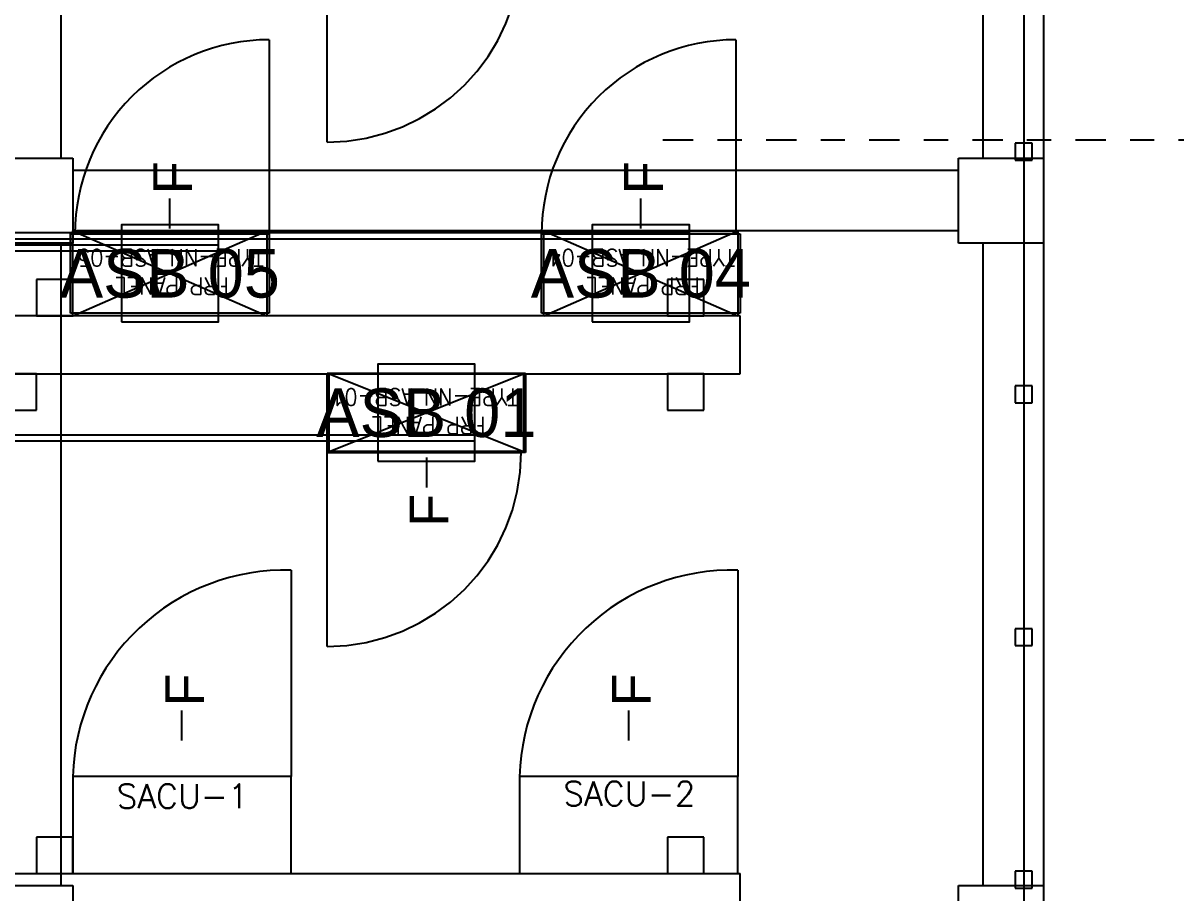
# Model space of a CAD drawing. Header units: metres. Extents: x 530797 to 531186, y 2675944 to 2676144.
# Drawn here: x 531146.39 to 531151.142, y 2676011.573 to 2676015.161 of the extents above; entities that cross this region are included whole.
import ezdxf
from ezdxf.enums import TextEntityAlignment as Align

# ---------------------------------------------------------------- set-up
doc = ezdxf.new("R2010")
doc.units = ezdxf.units.M
for name, pattern in [('CENTER', [2, 1.25, -0.25, 0.25, -0.25]), ('DASHED', [0.75, 0.5, -0.25]), ('HIDDEN', [0.375, 0.25, -0.125]), ('PHANTOM', [63.5, 31.75, -6.35, 6.35, -6.35, 6.35, -6.35])]:
    doc.linetypes.add(name, pattern=pattern)
for name, color, linetype in [('1', 5, 'Continuous'), ('IDT', 7, 'Continuous'), ('LT Cable(AG) INV to LT Panel BL-06', 2, 'Continuous')]:
    doc.layers.add(name, color=color, linetype=linetype)
doc.styles.add('Arial', font='arial.ttf')
doc.styles.add('RomanS', font='romans.shx')
doc.styles.get("Standard").update_dxf_attribs({"font": 'Adani Regular.ttf'})

# ---------------------------------------------------------------- blocks, each defined once
blk = doc.blocks.new('ASB')
at = {"layer": '1', "color": 5}
blk.add_lwpolyline([(-0.2, -0.2), (0.2, -0.2), (0.2, 0.2), (-0.2, 0.2)], close=True, dxfattribs=at)
at = {"layer": '1', "color": 7}
blk.add_attdef('ID', text='', height=0.2, dxfattribs=at).set_placement((0, 0), align=Align.MIDDLE_CENTER)
blk = doc.blocks.new('IDT')
at = {"layer": 'IDT', "color": 8, "linetype": 'PHANTOM', "ltscale": 0.25}
blk.add_line((25.6331, 9.1603), (25.6331, 16.0353), dxfattribs=at)
at = {"layer": 'IDT', "color": 8}
for p, q in [((25.552, 15.0601), (25.552, 15.4101)), ((25.902, 15.4101), (25.902, 15.0601)), ((29.552, 15.0601), (29.552, 15.4101)), ((25.5981, 15.0703), (25.5981, 15.0003)), ((25.6681, 15.0703), (25.5981, 15.0703)), ((25.6681, 15.0003), (25.6681, 15.0703)), ((25.902, 15.0601), (25.552, 15.0601)), ((25.552, 12.4101), (25.552, 15.0601)), ((25.802, 12.4101), (25.802, 15.0601)), ((29.902, 15.0601), (29.552, 15.0601)), ((29.602, 12.4101), (29.602, 15.0601)), ((25.5981, 15.0003), (25.6681, 15.0003)), ((32.6992, 15.0097), (26.802, 15.0097)), ((26.951, 15.0097), (26.951, 14.8597)), ((27.101, 15.0097), (26.951, 15.0097)), ((27.101, 14.8597), (27.101, 15.0097)), ((29.552, 15.0097), (29.552, 14.8597)), ((29.702, 15.0097), (29.552, 15.0097)), ((29.702, 14.8597), (29.702, 15.0097)), ((26.951, 14.8597), (27.101, 14.8597)), ((29.552, 14.8597), (29.702, 14.8597)), ((25.5981, 14.0703), (25.5981, 14.0003)), ((25.6681, 14.0703), (25.5981, 14.0703)), ((25.6681, 14.0003), (25.6681, 14.0703)), ((25.5981, 14.0003), (25.6681, 14.0003)), ((27.686, 13.2732), (28.504, 13.2732)), ((27.686, 12.9462), (27.686, 13.2732)), ((27.695, 12.9497), (27.695, 13.2697)), ((27.695, 13.2697), (28.495, 13.2697)), ((28.495, 13.2697), (27.695, 12.9497)), ((28.495, 12.9497), (27.695, 13.2697)), ((28.495, 13.2697), (28.495, 12.9497)), ((28.504, 13.2732), (28.504, 12.9462)), ((25.5981, 13.0685), (25.5981, 12.9985)), ((25.6681, 13.0685), (25.5981, 13.0685)), ((25.6681, 12.9985), (25.6681, 13.0685)), ((26.951, 13.0997), (26.951, 12.9497)), ((27.101, 13.0997), (26.951, 13.0997)), ((27.101, 12.9497), (27.101, 13.0997)), ((29.702, 13.0997), (29.702, 12.9497)), ((29.852, 13.0997), (29.702, 13.0997)), ((25.5981, 12.9985), (25.6681, 12.9985)), ((32.6992, 12.9497), (26.802, 12.9497)), ((26.951, 12.9497), (27.101, 12.9497)), ((28.504, 12.9462), (27.686, 12.9462)), ((28.495, 12.9497), (27.695, 12.9497)), ((29.702, 12.9497), (29.852, 12.9497)), ((26.802, 12.7097), (32.6992, 12.7097)), ((26.802, 12.6984), (27.62, 12.6984)), ((26.802, 12.3714), (26.802, 12.6984)), ((26.811, 12.3601), (26.811, 12.7097)), ((26.811, 12.7097), (27.611, 12.7097)), ((27.611, 12.7097), (26.811, 12.3601)), ((27.611, 12.3601), (26.811, 12.7097)), ((26.951, 12.7097), (26.951, 12.5597)), ((27.101, 12.7097), (26.951, 12.7097)), ((27.101, 12.5597), (27.101, 12.7097)), ((27.611, 12.7097), (27.611, 12.3601)), ((27.62, 12.6984), (27.62, 12.3714)), ((28.743, 12.6984), (29.561, 12.6984)), ((28.743, 12.3714), (28.743, 12.6984)), ((28.752, 12.3601), (28.752, 12.7097)), ((28.752, 12.7097), (29.552, 12.7097)), ((29.552, 12.7097), (28.752, 12.3601)), ((29.552, 12.3601), (28.752, 12.7097)), ((29.552, 12.7097), (29.552, 12.3601)), ((29.552, 12.7097), (29.552, 12.5597)), ((29.702, 12.7097), (29.552, 12.7097)), ((29.561, 12.6984), (29.561, 12.3714)), ((29.702, 12.5597), (29.702, 12.7097)), ((26.951, 12.5597), (27.101, 12.5597)), ((29.552, 12.5597), (29.702, 12.5597)), ((25.552, 12.0601), (25.552, 12.4101)), ((25.552, 12.4101), (25.902, 12.4101)), ((25.902, 12.4101), (25.902, 12.0601)), ((29.552, 12.0601), (29.552, 12.4101)), ((29.552, 12.4101), (29.902, 12.4101)), ((25.902, 12.3601), (29.552, 12.3601)), ((27.62, 12.3714), (26.802, 12.3714)), ((27.611, 12.3601), (26.811, 12.3601)), ((29.561, 12.3714), (28.743, 12.3714)), ((29.552, 12.3601), (28.752, 12.3601)), ((25.902, 12.1101), (29.552, 12.1101)), ((25.902, 12.0601), (25.552, 12.0601)), ((25.552, 9.4101), (25.552, 12.0601)), ((25.5981, 12.0685), (25.5981, 11.9985)), ((25.6681, 12.0685), (25.5981, 12.0685)), ((25.6681, 11.9985), (25.6681, 12.0685)), ((25.802, 9.4101), (25.802, 12.0601)), ((29.902, 12.0601), (29.552, 12.0601)), ((29.602, 9.4101), (29.602, 12.0601)), ((25.5981, 11.9985), (25.6681, 11.9985))]:
    blk.add_line(p, q, dxfattribs=at)
at = {"layer": 'IDT', "color": 8, "linetype": 'HIDDEN', "ltscale": 2.5}
for p, q in [((26.802, 15.2497), (26.802, 15.0097)), ((26.802, 12.9497), (26.802, 12.7097))]:
    blk.add_line(p, q, dxfattribs=at)
at = {"layer": 'IDT', "color": 7}
for p, q in [((27.711, 15.0097), (26.811, 15.0097)), ((26.811, 15.0097), (26.811, 14.6097)), ((27.711, 14.6097), (27.711, 15.0097)), ((29.552, 15.0097), (28.652, 15.0097)), ((28.652, 15.0097), (28.652, 14.6097)), ((29.552, 14.6097), (29.552, 15.0097)), ((26.811, 14.6097), (27.711, 14.6097)), ((28.652, 14.6097), (29.552, 14.6097)), ((27.261, 14.4621), (27.261, 14.4109)), ((29.102, 14.4621), (29.102, 14.4109)), ((27.261, 14.4109), (27.261, 14.3384)), ((29.102, 14.4109), (29.102, 14.3384)), ((28.095, 13.3458), (28.095, 13.4183)), ((28.095, 13.2947), (28.095, 13.3458)), ((27.686, 13.2732), (28.504, 13.2732)), ((27.686, 12.9462), (27.686, 13.2732)), ((28.504, 13.2732), (28.504, 12.9462)), ((28.504, 12.9462), (27.686, 12.9462)), ((26.802, 12.6984), (27.62, 12.6984)), ((26.802, 12.3714), (26.802, 12.6984)), ((27.62, 12.6984), (27.62, 12.3714)), ((28.743, 12.6984), (29.561, 12.6984)), ((28.743, 12.3714), (28.743, 12.6984)), ((29.561, 12.6984), (29.561, 12.3714)), ((27.62, 12.3714), (26.802, 12.3714)), ((29.561, 12.3714), (28.743, 12.3714)), ((27.211, 12.3497), (27.211, 12.2985)), ((29.152, 12.3497), (29.152, 12.2985)), ((27.211, 12.2985), (27.211, 12.226)), ((29.152, 12.2985), (29.152, 12.226))]:
    blk.add_line(p, q, dxfattribs=at)
at = {"layer": 'IDT', "color": 8, "linetype": 'DASHED', "ltscale": 5}
for p, q in [((26.811, 13.7589), (26.811, 14.6097)), ((26.811, 14.6097), (27.711, 14.6097)), ((28.652, 13.7589), (28.652, 14.6097)), ((28.652, 14.6097), (29.552, 14.6097)), ((28.504, 14.0732), (28.504, 13.2732)), ((28.4602, 13.2732), (27.704, 13.2732)), ((28.504, 13.2732), (28.4602, 13.2732)), ((26.82, 11.5714), (26.82, 12.3714)), ((26.82, 12.3714), (26.8639, 12.3714)), ((26.8639, 12.3714), (27.62, 12.3714)), ((28.743, 11.5714), (28.743, 12.3714)), ((28.743, 12.3714), (28.7869, 12.3714)), ((28.7869, 12.3714), (29.543, 12.3714)), ((28.504, 11.9932), (28.504, 11.1932))]:
    blk.add_line(p, q, dxfattribs=at)
at = {"layer": 'IDT', "color": 8, "linetype": 'CENTER', "ltscale": 0.1}
blk.add_line((12.5447, 11.9854), (27.1642, 11.9854), dxfattribs=at)
at = {"layer": 'IDT', "color": 8, "linetype": 'DASHED', "ltscale": 5}
for centre, radius, start, end in [((26.8361, 14.6339), 0.8753, 268.3615, 358.4192), ((28.6771, 14.6339), 0.8753, 268.3615, 358.4192), ((28.504, 13.2732), 0.8, 90, 180), ((26.82, 12.3714), 0.8, 270, 0), ((28.743, 12.3714), 0.8, 270, 0), ((28.504, 11.1932), 0.8, 90, 180)]:
    blk.add_arc(centre, radius, start, end, dxfattribs=at)
at = {"layer": 'IDT', "color": 7, "ltscale": 0.1, "style": 'RomanS'}
for s, p in [('SACU-2', (27.5305, 14.7306)), ('SACU-1', (29.3715, 14.7409))]:
    blk.add_text(s, height=0.1, rotation=180, dxfattribs=at).set_placement(p)
at = {"layer": 'IDT', "color": 7, "style": 'Arial'}
for p in [(27.1698, 14.3212), (29.0108, 14.3212), (28.0038, 13.5801), (27.1198, 12.2089), (29.0608, 12.2089)]:
    blk.add_text('F', height=0.16, rotation=270, dxfattribs=at).set_placement(p)
at = {"layer": 'IDT', "color": 7, "style": 'RomanS', "width": 0.9}
for s, p in [('FRP PANEL', (27.8518, 13.1269)), ('TYPE-NN ASB-01', (27.7167, 13.0102)), ('FRP PANEL', (26.9678, 12.5521)), ('FRP PANEL', (28.9088, 12.5521)), ('TYPE-NN ASB-04', (26.8222, 12.4354)), ('TYPE-NN ASB-05', (28.7647, 12.4354))]:
    blk.add_text(s, height=0.07, dxfattribs=at).set_placement(p)

msp = doc.modelspace()

# ---------------------------------------------------------------- linework, layer by layer
at = {"layer": 'LT Cable(AG) INV to LT Panel BL-06'}
for points in [[(531149.1363, 2676014.2698), (531143.2168, 2676014.2698, -0.116069), (531142.8154, 2676014.3642), (531141.3054, 2676015.1165, 0.042157), (531141.1545, 2676015.1292), (531135.1513, 2676015.1292, 0.414214), (531134.2513, 2676014.2292), (531134.2513, 2675995.1139, 0.021647), (531134.2547, 2675995.0361), (531134.2979, 2675994.5377, -0.021647), (531134.3013, 2675994.4598), (531134.3013, 2675987.33, -0.414214), (531133.4013, 2675986.43), (531058.8096, 2675986.43, -0.414214), (531057.9096, 2675987.33), (531057.9096, 2675987.7298)], [(531149.1363, 2676014.2948), (531143.22, 2676014.2948, -0.115997), (531142.8188, 2676014.3891), (531141.3076, 2676015.1415, 0.042157), (531141.1566, 2676015.1542), (531135.1263, 2676015.1542, 0.414214), (531134.2263, 2676014.2542), (531134.2263, 2675995.1128, 0.021647), (531134.2297, 2675995.035), (531134.2729, 2675994.5366, -0.021647), (531134.2763, 2675994.4588), (531134.2763, 2675987.355, -0.414214), (531133.3763, 2675986.455), (531123.5936, 2675986.455, -0.414214), (531122.6936, 2675987.355), (531122.6936, 2675987.7298)], [(531147.1953, 2676014.2198), (531143.2104, 2676014.2198, -0.116214), (531142.8086, 2676014.3145), (531141.3012, 2676015.0665, 0.042157), (531141.1503, 2676015.0792), (531135.2013, 2676015.0792, 0.414214), (531134.3013, 2676014.1792), (531134.3013, 2675995.1161, 0.021647), (531134.3047, 2675995.0383), (531134.3479, 2675994.5398, -0.021647), (531134.3513, 2675994.462), (531134.3513, 2675987.28, -0.414214), (531133.4513, 2675986.38), (530864.4576, 2675986.38, -0.414214), (530863.5576, 2675987.28), (530863.5576, 2675987.7298)], [(531147.1953, 2676014.2448), (531143.2136, 2676014.2448, -0.116142), (531142.812, 2676014.3393), (531141.3033, 2676015.0915, 0.042157), (531141.1524, 2676015.1042), (531135.1763, 2676015.1042, 0.414214), (531134.2763, 2676014.2042), (531134.2763, 2675995.115, 0.021647), (531134.2797, 2675995.0372), (531134.3229, 2675994.5387, -0.021647), (531134.3263, 2675994.4609), (531134.3263, 2675987.305, -0.414214), (531133.4263, 2675986.405), (530961.6336, 2675986.405, -0.414214), (530960.7336, 2675987.305), (530960.7336, 2675987.7298)]]:
    msp.add_lwpolyline(points, format="xyb", dxfattribs=at)
at = {"layer": 'LT Cable(AG) INV to LT Panel BL-06', "color": 5}
for points in [[(531148.2523, 2676013.4611), (531144.5681, 2676013.4611, -0.116433), (531144.1656, 2676013.5561), (531141.2949, 2676014.9915, 0.042157), (531141.1439, 2676015.0042), (531135.2763, 2676015.0042, 0.414214), (531134.3763, 2676014.1042), (531134.3763, 2675995.1193, 0.021647), (531134.3797, 2675995.0415), (531134.4229, 2675994.5431, -0.021647), (531134.4263, 2675994.4653), (531134.4263, 2675957.205, -0.414214), (531133.5263, 2675956.305), (530961.6336, 2675956.305, -0.414214), (530960.7336, 2675957.205), (530960.7336, 2675957.7298)], [(531148.2523, 2676013.4361), (531144.5639, 2676013.4361, -0.116506), (531144.1612, 2676013.5313), (531141.2928, 2676014.9665, 0.042157), (531141.1418, 2676014.9792), (531135.3013, 2676014.9792, 0.414214), (531134.4013, 2676014.0792), (531134.4013, 2675995.1204, 0.021647), (531134.4047, 2675995.0426), (531134.4479, 2675994.5442, -0.021647), (531134.4513, 2675994.4663), (531134.4513, 2675957.18, -0.414214), (531133.5513, 2675956.28), (530864.4576, 2675956.28, -0.414214), (530863.5576, 2675957.18), (530863.5576, 2675957.7298)]]:
    msp.add_lwpolyline(points, format="xyb", dxfattribs=at)

# ---------------------------------------------------------------- block references
at = {"layer": '1'}
for p, values in [((531146.9953, 2676014.1281), {'ID': 'ASB 05'}), ((531148.9363, 2676014.1281), {'ID': 'ASB 04'}), ((531148.0523, 2676013.5533), {'ID': 'ASB 01'})]:
    msp.add_blockref('ASB', p, dxfattribs=at).add_auto_attribs(values)
at = {"layer": 'IDT', "color": 8, "rotation": 180}
msp.add_blockref('IDT', (531176.1473, 2676026.663), dxfattribs=at)

doc.saveas('drawing.dxf')
